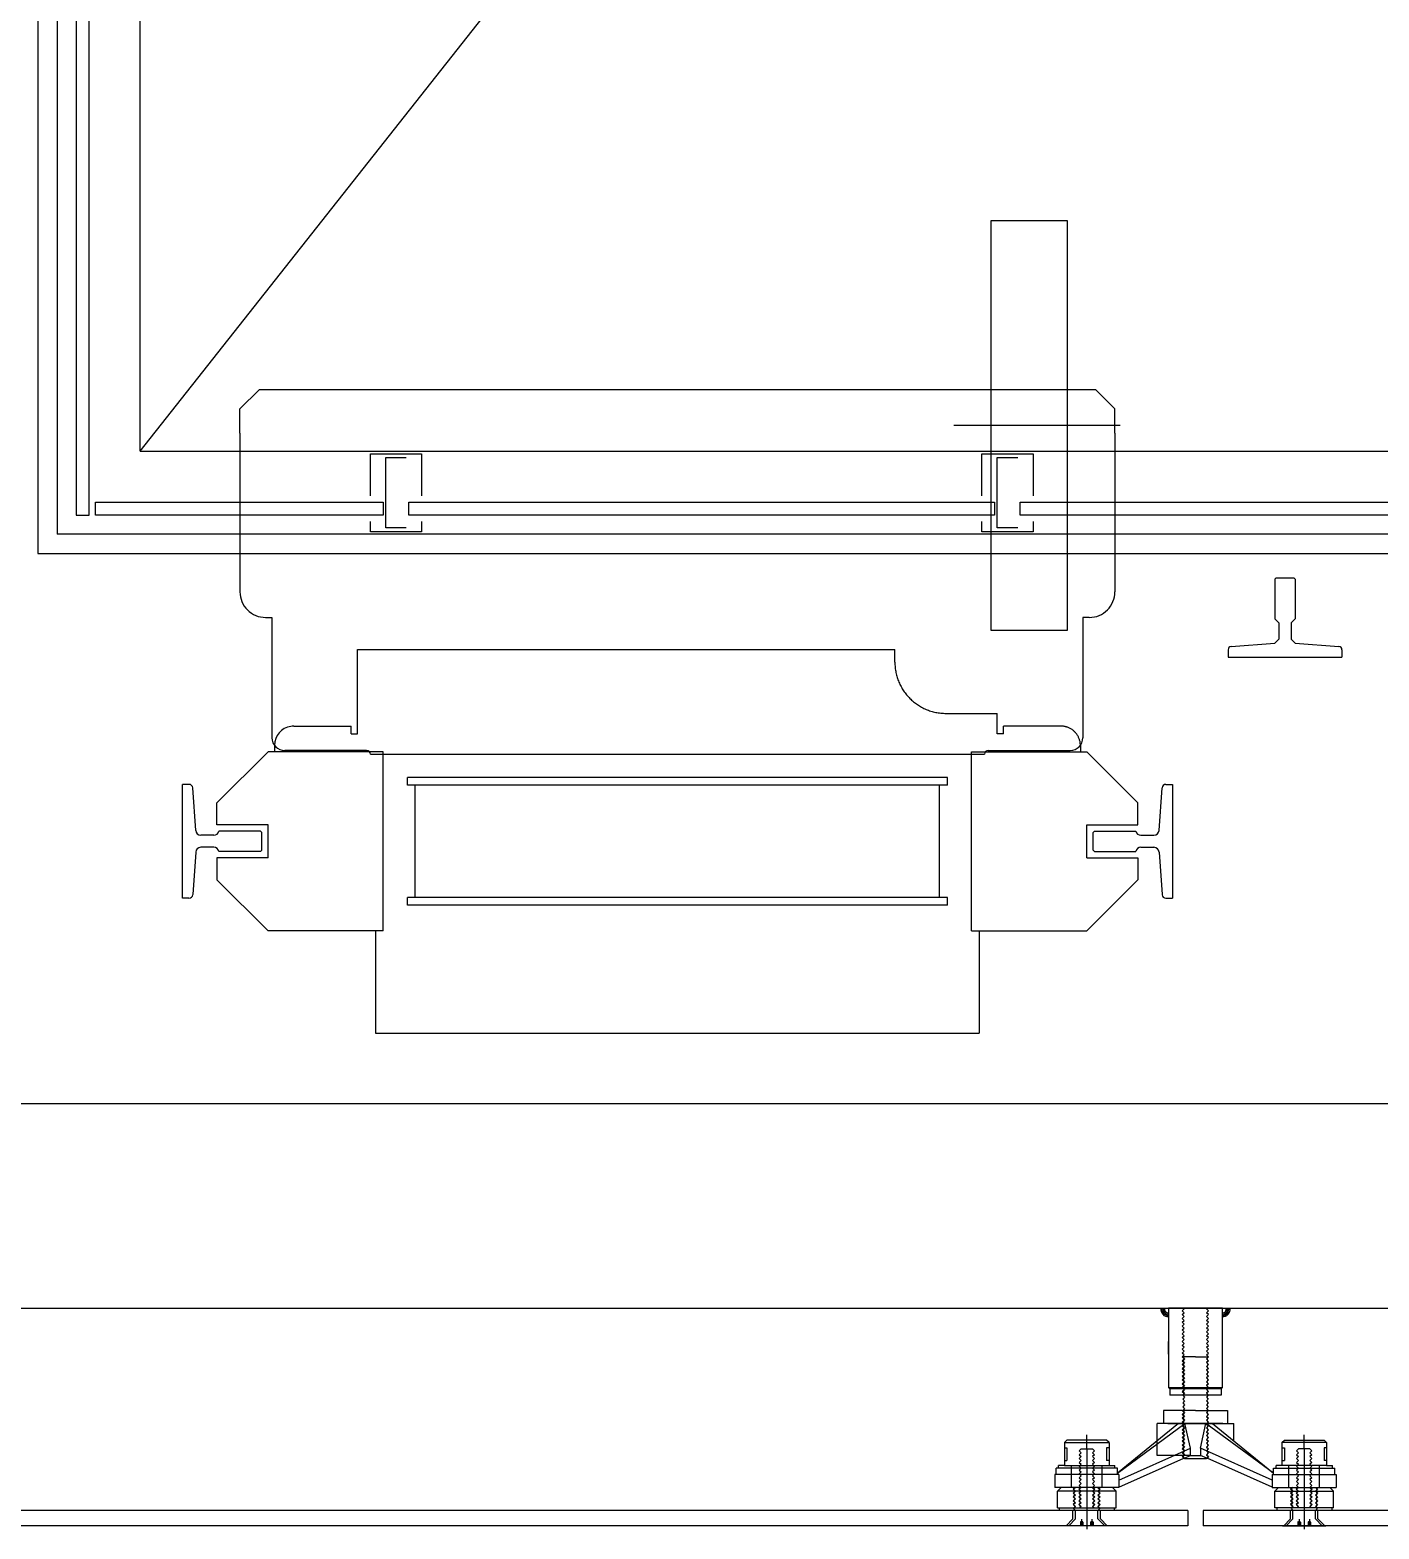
# Model space of a CAD drawing. Header units: millimetres. Extents: x -7614 to 421357, y 85218 to 341757.
# Drawn here: x 152714 to 153769, y 216774 to 217946 of the extents above; entities that cross this region are included whole.
import ezdxf

# ---------------------------------------------------------------- set-up
doc = ezdxf.new("R2010")
doc.units = ezdxf.units.MM
doc.header["$LTSCALE"] = 600
doc.header["$MEASUREMENT"] = 0
for name, pattern in [('CENTER', [65, 60, -2, 1, -2]), ('CENTER1', [8, 6, -1, 0, -1]), ('DASH_2', [34, 30, -1.5, 1, -1.5]), ('HIDDEN', [2, 1, -1])]:
    doc.linetypes.add(name, pattern=pattern)
doc.layers.add('e-plan', color=9, linetype='CONTINUOUS')

msp = doc.modelspace()

# ---------------------------------------------------------------- linework, layer by layer
at = {"layer": 'e-plan', "linetype": 'Continuous'}
for p, q in [((152720.4, 219596.7), (152720.4, 217536.7)), ((152735.4, 219581.7), (152735.4, 217551.7)), ((152878.4, 217551.7), (152735.4, 217551.7)), ((154200.4, 217551.7), (153562.4, 217551.7)), ((152720.4, 217536.7), (152878.4, 217536.7)), ((153562.4, 217536.7), (154355.4, 217536.7)), ((153604.4, 216946.7), (153604.4, 216884.8)), ((153646.4, 216884.8), (153646.4, 216946.7)), ((153604.4, 216910.8), (153604.4, 216920.8)), ((153605.4, 216883.8), (153604.4, 216884.8)), ((153604.4, 216884.8), (153646.4, 216884.8)), ((153605.4, 216883.8), (153605.4, 216878.8)), ((153645.4, 216883.8), (153605.4, 216883.8)), ((153615.2, 216878.8), (153605.4, 216878.8)), ((153635.2, 216878.8), (153615.5, 216878.8)), ((153645.4, 216878.8), (153635.5, 216878.8)), ((153646.4, 216884.8), (153645.4, 216883.8)), ((153645.4, 216883.8), (153645.4, 216878.8)), ((153615.1, 216866.7), (153600.4, 216866.7)), ((153625.4, 216866.7), (153615.4, 216866.7)), ((153625.4, 216866.7), (153635.4, 216866.7)), ((153635.6, 216866.7), (153650.4, 216866.7)), ((153612, 216856.7), (153564.4, 216817.9)), ((153564.4, 216817.8), (153617.1, 216856.7)), ((153625.4, 216856.7), (153595.4, 216856.7)), ((153595.4, 216831.7), (153595.4, 216856.7)), ((153603.9, 216856.7), (153625.4, 216856.7)), ((153603.9, 216856.7), (153625.4, 216856.7)), ((153621.4, 216837.2), (153617.1, 216856.7)), ((153625.4, 216856.7), (153655.4, 216856.7)), ((153646.9, 216856.7), (153625.4, 216856.7)), ((153625.4, 216856.7), (153646.9, 216856.7)), ((153629.3, 216837.2), (153633.6, 216856.7)), ((153686.4, 216817.8), (153633.6, 216856.7)), ((153638.7, 216856.7), (153686.4, 216817.9)), ((153655.4, 216843.1), (153655.4, 216856.7)), ((153524.9, 216843.7), (153522.9, 216841.7)), ((153522.9, 216841.7), (153522.9, 216823.7)), ((153555.9, 216843.7), (153524.9, 216843.7)), ((153557.9, 216841.7), (153555.9, 216843.7)), ((153557.9, 216841.7), (153557.9, 216823.7)), ((153692.9, 216841.7), (153694.9, 216843.7)), ((153692.9, 216841.7), (153692.9, 216823.7)), ((153694.9, 216843.7), (153725.9, 216843.7)), ((153725.9, 216843.7), (153727.9, 216841.7)), ((153727.9, 216841.7), (153727.9, 216823.7)), ((153524.9, 216837.7), (153524.9, 216827.7)), ((153555.9, 216837.7), (153555.9, 216827.7)), ((153565.4, 216812.4), (153621.4, 216837.2)), ((153621.4, 216831.7), (153595.4, 216831.7)), ((153616.5, 216829.5), (153621.4, 216831.7)), ((153621.4, 216831.7), (153621.4, 216837.2)), ((153621.4, 216831.7), (153629.3, 216831.7)), ((153685.4, 216812.4), (153629.3, 216837.2)), ((153629.3, 216837.2), (153629.3, 216831.7)), ((153634.2, 216829.6), (153629.3, 216831.7)), ((153694.9, 216837.7), (153694.9, 216827.7)), ((153725.9, 216837.7), (153725.9, 216827.7)), ((153564.4, 216821.7), (153516.4, 216821.7)), ((153516.4, 216816.7), (153516.4, 216821.7)), ((153518.4, 216821.7), (153518.4, 216823.7)), ((153562.4, 216821.7), (153562.4, 216823.7)), ((153564.4, 216816.7), (153564.4, 216821.7)), ((153565.4, 216806.9), (153616.3, 216829.5)), ((153634, 216829), (153616.7, 216829)), ((153685.4, 216806.9), (153634.4, 216829.5)), ((153686.4, 216816.7), (153686.4, 216821.7)), ((153686.4, 216821.7), (153734.4, 216821.7)), ((153688.4, 216821.7), (153688.4, 216823.7)), ((153732.4, 216821.7), (153732.4, 216823.7)), ((153734.4, 216816.7), (153734.4, 216821.7)), ((153515.4, 216816.7), (153515.4, 216806.7)), ((153565.4, 216816.7), (153515.4, 216816.7)), ((153531.3, 216806.7), (153515.4, 216806.7)), ((153544.9, 216806.7), (153531.6, 216806.7)), ((153549.1, 216806.7), (153545.1, 216806.7)), ((153565.4, 216806.7), (153549.4, 216806.7)), ((153565.4, 216816.7), (153565.4, 216806.7)), ((153685.3, 216816.7), (153735.3, 216816.7)), ((153685.3, 216816.7), (153685.3, 216806.7)), ((153685.3, 216806.7), (153701.3, 216806.7)), ((153701.6, 216806.7), (153705.6, 216806.7)), ((153705.9, 216806.7), (153719.1, 216806.7)), ((153719.4, 216806.7), (153735.3, 216806.7)), ((153735.3, 216816.7), (153735.3, 216806.7)), ((153517.4, 216790.7), (153517.4, 216803.7)), ((153531.6, 216803.7), (153517.4, 216803.7)), ((153563.4, 216803.7), (153531.6, 216803.7)), ((153563.4, 216790.7), (153563.4, 216803.7)), ((153687.4, 216790.7), (153687.4, 216803.7)), ((153687.4, 216803.7), (153719.1, 216803.7)), ((153719.1, 216803.7), (153733.4, 216803.7)), ((153733.4, 216790.7), (153733.4, 216803.7)), ((153517.4, 216790.7), (153530.3, 216790.7)), ((153518.9, 216790.7), (153518.9, 216788.7)), ((153529.6, 216782), (153529.6, 216788.7)), ((153530.6, 216790.7), (153534.6, 216790.7)), ((153531.6, 216782), (153531.6, 216788.7)), ((153534.9, 216790.7), (153545.9, 216790.7)), ((153546.1, 216790.7), (153550.1, 216790.7)), ((153549.1, 216782), (153549.1, 216788.7)), ((153550.4, 216790.7), (153561.9, 216790.7)), ((153551.1, 216782), (153551.1, 216788.7)), ((153561.9, 216790.7), (153561.9, 216788.7)), ((153561.9, 216790.7), (153563.4, 216790.7)), ((153688.9, 216790.7), (153687.4, 216790.7)), ((153688.9, 216790.7), (153688.9, 216788.7)), ((153700.3, 216790.7), (153688.9, 216790.7)), ((153699.6, 216782), (153699.6, 216788.7)), ((153704.6, 216790.7), (153700.6, 216790.7)), ((153701.6, 216782), (153701.6, 216788.7)), ((153715.9, 216790.7), (153704.9, 216790.7)), ((153720.1, 216790.7), (153716.1, 216790.7)), ((153719.1, 216782), (153719.1, 216788.7)), ((153733.4, 216790.7), (153720.4, 216790.7)), ((153721.1, 216782), (153721.1, 216788.7)), ((153731.9, 216790.7), (153731.9, 216788.7)), ((153557.2, 216776.7), (153523.5, 216776.7)), ((153529.6, 216782), (153524.4, 216776.7)), ((153537.1, 216779.7), (153535.7, 216779.7)), ((153545.1, 216779.7), (153543.7, 216779.7)), ((153551.1, 216782), (153556.4, 216776.7)), ((153693.5, 216776.7), (153727.2, 216776.7)), ((153699.6, 216782), (153694.4, 216776.7)), ((153705.7, 216779.7), (153707.1, 216779.7)), ((153713.7, 216779.7), (153715.1, 216779.7)), ((153721.1, 216782), (153726.4, 216776.7))]:
    msp.add_line(p, q, dxfattribs=at)
at = {"layer": 'e-plan'}
for p, q in [((152800.4, 217616.7), (152800.4, 219516.7)), ((152750.4, 218006.7), (152750.4, 217566.7)), ((152760.4, 217566.7), (152760.4, 218006.7)), ((152893.4, 217664.7), (152878.4, 217649.7)), ((153547.4, 217664.7), (152893.4, 217664.7)), ((153547.4, 217664.7), (153562.4, 217649.7)), ((152878.4, 217630.7), (152878.4, 217649.7)), ((153562.4, 217630.7), (153562.4, 217649.7)), ((152878.4, 217630.7), (152878.4, 217506.7)), ((153562.4, 217630.7), (153562.4, 217506.7)), ((152800.4, 217616.7), (152878.4, 217616.7)), ((153562.4, 217616.7), (154300.4, 217616.7)), ((152980.4, 217581.7), (152980.4, 217614.7)), ((152980.4, 217614.7), (153020.4, 217614.7)), ((152992.4, 217556.7), (152992.4, 217611.7)), ((152992.4, 217611.7), (153008.4, 217611.7)), ((153020.4, 217614.7), (153020.4, 217581.7)), ((153458.4, 217581.7), (153458.4, 217614.7)), ((153458.4, 217614.7), (153498.4, 217614.7)), ((153470.4, 217556.7), (153470.4, 217611.7)), ((153470.4, 217611.7), (153486.4, 217611.7)), ((153498.4, 217614.7), (153498.4, 217581.7)), ((152765.4, 217566.7), (152765.4, 217576.7)), ((152765.4, 217576.7), (152990.4, 217576.7)), ((152990.4, 217576.7), (152990.4, 217566.7)), ((153010.4, 217576.7), (153468.4, 217576.7)), ((153010.4, 217566.7), (153010.4, 217576.7)), ((153468.4, 217576.7), (153468.4, 217566.7)), ((153488.4, 217576.7), (153888.4, 217576.7)), ((153488.4, 217566.7), (153488.4, 217576.7)), ((152750.4, 217566.7), (152760.4, 217566.7)), ((152990.4, 217566.7), (152765.4, 217566.7)), ((152980.4, 217553.7), (152980.4, 217561.7)), ((153008.4, 217556.7), (152992.4, 217556.7)), ((153468.4, 217566.7), (153010.4, 217566.7)), ((153020.4, 217561.7), (153020.4, 217553.7)), ((153458.4, 217553.7), (153458.4, 217561.7)), ((153486.4, 217556.7), (153470.4, 217556.7)), ((153888.4, 217566.7), (153488.4, 217566.7)), ((153498.4, 217561.7), (153498.4, 217553.7)), ((153020.4, 217553.7), (152980.4, 217553.7)), ((153498.4, 217553.7), (153458.4, 217553.7)), ((153688.4, 217517.7), (153687.4, 217516.7)), ((153687.4, 217516.7), (153687.4, 217485.7)), ((153688.4, 217517.7), (153702.4, 217517.7)), ((153702.4, 217517.7), (153703.4, 217516.7)), ((153703.4, 217516.7), (153703.4, 217485.7)), ((152898.4, 217486.7), (152903.4, 217486.7)), ((152903.4, 217486.7), (152903.4, 217477.7)), ((153537.4, 217486.7), (153537.4, 217392.7)), ((153542.4, 217486.7), (153537.4, 217486.7)), ((152903.4, 217477.7), (152903.4, 217392.7)), ((153687.4, 217485.7), (153690.6, 217482.5)), ((153690.6, 217482.5), (153690.6, 217469.8)), ((153703.4, 217485.7), (153700.1, 217482.5)), ((153700.1, 217482.5), (153700.1, 217469.8)), ((153653.2, 217463.9), (153687.4, 217466.5)), ((153687.4, 217466.5), (153690.6, 217469.8)), ((153703.4, 217466.5), (153700.1, 217469.8)), ((153703.4, 217466.5), (153737.5, 217463.9)), ((152970.4, 217395.7), (152970.4, 217461.7)), ((153650.9, 217461.4), (153650.9, 217455.7)), ((153650.9, 217455.7), (153739.9, 217455.7)), ((153739.9, 217461.4), (153739.9, 217455.7)), ((152920.4, 217401.7), (152965.4, 217401.7)), ((152965.4, 217395.7), (152965.4, 217401.7)), ((152965.4, 217395.7), (152970.4, 217395.7)), ((152900.4, 217381.7), (152860.4, 217341.7)), ((152990.4, 217381.7), (152900.4, 217381.7)), ((152905.4, 217386.7), (152905.4, 217381.7)), ((152977.4, 217382.7), (152913.4, 217382.7)), ((152990.4, 217241.7), (152990.4, 217381.7)), ((153450.4, 217241.7), (153450.4, 217381.7)), ((153450.4, 217381.7), (153540.4, 217381.7)), ((153463.4, 217382.7), (153527.4, 217382.7)), ((153540.4, 217381.7), (153580.4, 217341.7)), ((152980.4, 217379.7), (153460.4, 217379.7)), ((153431.4, 217361.7), (153009.4, 217361.7)), ((153009.4, 217355.7), (153009.4, 217361.7)), ((153431.4, 217355.7), (153431.4, 217361.7)), ((152838.5, 217356.2), (152833.4, 217356.2)), ((152833.4, 217267.2), (152833.4, 217356.2)), ((152843.9, 217320.2), (152841.5, 217353.4)), ((153431.4, 217355.7), (153009.4, 217355.7)), ((153015.4, 217267.7), (153015.4, 217355.7)), ((153425.4, 217267.7), (153425.4, 217355.7)), ((153596.9, 217320.2), (153599.3, 217353.4)), ((153602.3, 217356.2), (153607.4, 217356.2)), ((153607.4, 217356.2), (153607.4, 217267.2)), ((152860.4, 217324.7), (152860.4, 217341.7)), ((153580.4, 217324.7), (153580.4, 217341.7)), ((152900.4, 217324.7), (152860.4, 217324.7)), ((152900.4, 217298.7), (152900.4, 217324.7)), ((153540.4, 217298.7), (153540.4, 217324.7)), ((153540.4, 217324.7), (153580.4, 217324.7)), ((152858, 217316.5), (152847.8, 217316.5)), ((152894.4, 217319.7), (152862, 217319.7)), ((152895.4, 217318.7), (152894.4, 217319.7)), ((152895.4, 217304.8), (152895.4, 217318.7)), ((153545.4, 217318.7), (153546.4, 217319.7)), ((153545.4, 217304.8), (153545.4, 217318.7)), ((153546.4, 217319.7), (153578.8, 217319.7)), ((153582.7, 217316.5), (153592.9, 217316.5)), ((152843.9, 217303.3), (152841.5, 217270)), ((152858, 217307), (152847.8, 217307)), ((152860.4, 217298.7), (152860.4, 217281.7)), ((152900.4, 217298.7), (152860.4, 217298.7)), ((152894.4, 217303.8), (152862, 217303.8)), ((152895.4, 217304.8), (152894.4, 217303.8)), ((153540.4, 217298.7), (153580.4, 217298.7)), ((153545.4, 217304.8), (153546.4, 217303.8)), ((153546.4, 217303.8), (153578.8, 217303.8)), ((153580.4, 217298.7), (153580.4, 217281.7)), ((153582.7, 217307), (153592.9, 217307)), ((153596.9, 217303.3), (153599.3, 217270)), ((152900.4, 217241.7), (152860.4, 217281.7)), ((153540.4, 217241.7), (153580.4, 217281.7)), ((152838.5, 217267.2), (152833.4, 217267.2)), ((153431.4, 217267.7), (153009.4, 217267.7)), ((153009.4, 217261.7), (153009.4, 217267.7)), ((153431.4, 217261.7), (153431.4, 217267.7)), ((153602.3, 217267.2), (153607.4, 217267.2)), ((153431.4, 217261.7), (153009.4, 217261.7)), ((152990.4, 217241.7), (152900.4, 217241.7)), ((152984.4, 217241.7), (152984.4, 217161.7)), ((153450.4, 217241.7), (153540.4, 217241.7)), ((153456.4, 217241.7), (153456.4, 217161.7)), ((152984.4, 217161.7), (153456.4, 217161.7)), ((152490.4, 217106.7), (154760.4, 217106.7)), ((152490.4, 216946.7), (154760.4, 216946.7)), ((153646.4, 216946.7), (153604.4, 216946.7)), ((153619.4, 216788.7), (152204.4, 216788.7)), ((153619.4, 216788.7), (153619.4, 216776.7)), ((155070.4, 216788.7), (153631.4, 216788.7)), ((153631.4, 216788.7), (153631.4, 216776.7)), ((153619.4, 216776.7), (152204.4, 216776.7)), ((155070.4, 216776.7), (153631.4, 216776.7))]:
    msp.add_line(p, q, dxfattribs=at)
at = {"layer": 'e-plan', "ltscale": 2}
msp.add_line((152800.4, 217616.7), (154300.4, 219516.7), dxfattribs=at)
at = {"layer": 'e-plan', "linetype": 'HIDDEN'}
for p, q in [((153525.4, 217796.7), (153465.4, 217796.7)), ((153465.4, 217796.7), (153465.4, 217476.7)), ((153525.4, 217476.7), (153525.4, 217796.7)), ((153465.4, 217476.7), (153525.4, 217476.7)), ((152970.4, 217461.7), (153390.4, 217461.7)), ((153390.4, 217451.7), (153390.4, 217461.7)), ((153430.4, 217411.7), (153470.4, 217411.7)), ((153470.4, 217395.7), (153470.4, 217411.7)), ((153475.4, 217395.7), (153470.4, 217395.7)), ((153475.4, 217395.7), (153475.4, 217401.7)), ((153520.4, 217401.7), (153475.4, 217401.7)), ((153535.4, 217386.7), (153535.4, 217381.7))]:
    msp.add_line(p, q, dxfattribs=at)
at = {"layer": 'e-plan', "linetype": 'CENTER'}
for p, q in [((153566.4, 217636.7), (153436.5, 217636.7)), ((152878.4, 217616.7), (153562.4, 217616.7)), ((153562.4, 217551.7), (152878.4, 217551.7)), ((152878.4, 217536.7), (153562.4, 217536.7))]:
    msp.add_line(p, q, dxfattribs=at)
at = {"layer": 'e-plan', "linetype": 'CENTER1'}
for p, q in [((153615.1, 216944.7), (153616.6, 216946.2)), ((153616.6, 216943.2), (153615.1, 216944.7)), ((153615.1, 216941.7), (153616.6, 216943.2)), ((153616.6, 216940.2), (153615.1, 216941.7)), ((153615.1, 216938.7), (153616.6, 216940.2)), ((153616.6, 216937.2), (153615.1, 216938.7)), ((153615.1, 216935.7), (153616.6, 216937.2)), ((153616.6, 216934.2), (153615.1, 216935.7)), ((153616.6, 216934.2), (153615.1, 216935.7)), ((153616.6, 216946.2), (153616.1, 216946.7)), ((153634.1, 216946.2), (153634.6, 216946.7)), ((153635.6, 216944.7), (153634.1, 216946.2)), ((153634.1, 216943.2), (153635.6, 216944.7)), ((153635.6, 216941.7), (153634.1, 216943.2)), ((153634.1, 216940.2), (153635.6, 216941.7)), ((153635.6, 216938.7), (153634.1, 216940.2)), ((153634.1, 216937.2), (153635.6, 216938.7)), ((153635.6, 216935.7), (153634.1, 216937.2)), ((153634.1, 216934.2), (153635.6, 216935.7)), ((153634.1, 216934.2), (153635.6, 216935.7)), ((153615.1, 216932.7), (153616.6, 216934.2)), ((153616.6, 216931.2), (153615.1, 216932.7)), ((153615.1, 216929.7), (153616.6, 216931.2)), ((153616.6, 216928.2), (153615.1, 216929.7)), ((153615.1, 216926.7), (153616.6, 216928.2)), ((153616.6, 216925.2), (153615.1, 216926.7)), ((153615.1, 216923.7), (153616.6, 216925.2)), ((153616.6, 216922.2), (153615.1, 216923.7)), ((153635.6, 216932.7), (153634.1, 216934.2)), ((153634.1, 216931.2), (153635.6, 216932.7)), ((153635.6, 216929.7), (153634.1, 216931.2)), ((153634.1, 216928.2), (153635.6, 216929.7)), ((153635.6, 216926.7), (153634.1, 216928.2)), ((153634.1, 216925.2), (153635.6, 216926.7)), ((153635.6, 216923.7), (153634.1, 216925.2)), ((153634.1, 216922.2), (153635.6, 216923.7)), ((153615.1, 216920.7), (153616.6, 216922.2)), ((153616.6, 216919.2), (153615.1, 216920.7)), ((153615.1, 216917.7), (153616.6, 216919.2)), ((153616.6, 216916.2), (153615.1, 216917.7)), ((153615.1, 216914.7), (153616.6, 216916.2)), ((153616.6, 216913.2), (153615.1, 216914.7)), ((153615.1, 216911.7), (153616.6, 216913.2)), ((153635.6, 216920.7), (153634.1, 216922.2)), ((153634.1, 216919.2), (153635.6, 216920.7)), ((153635.6, 216917.7), (153634.1, 216919.2)), ((153634.1, 216916.2), (153635.6, 216917.7)), ((153635.6, 216914.7), (153634.1, 216916.2)), ((153634.1, 216913.2), (153635.6, 216914.7)), ((153635.6, 216911.7), (153634.1, 216913.2)), ((153616.6, 216910.2), (153615.1, 216911.7)), ((153615.1, 216908.7), (153616.6, 216910.2)), ((153615.1, 216908.7), (153616.6, 216907.2)), ((153616.6, 216907.2), (153615.1, 216905.7)), ((153615.1, 216905.7), (153616.6, 216904.2)), ((153616.6, 216904.2), (153615.1, 216902.7)), ((153615.1, 216902.7), (153616.6, 216901.2)), ((153616.6, 216901.2), (153615.1, 216899.7)), ((153615.4, 216908.7), (153616.9, 216907.2)), ((153625.4, 216908.7), (153615.4, 216908.7)), ((153616.9, 216907.2), (153615.4, 216905.7)), ((153615.4, 216905.7), (153616.9, 216904.2)), ((153616.9, 216904.2), (153615.4, 216902.7)), ((153615.4, 216902.7), (153616.9, 216901.2)), ((153616.9, 216901.2), (153615.4, 216899.7)), ((153625.4, 216908.7), (153635.4, 216908.7)), ((153635.4, 216908.7), (153633.9, 216907.2)), ((153635.4, 216908.7), (153633.9, 216907.2)), ((153633.9, 216907.2), (153635.4, 216905.7)), ((153633.9, 216907.2), (153635.4, 216905.7)), ((153635.4, 216905.7), (153633.9, 216904.2)), ((153635.4, 216905.7), (153633.9, 216904.2)), ((153633.9, 216904.2), (153635.4, 216902.7)), ((153633.9, 216904.2), (153635.4, 216902.7)), ((153635.4, 216902.7), (153633.9, 216901.2)), ((153635.4, 216902.7), (153633.9, 216901.2)), ((153633.9, 216901.2), (153635.4, 216899.7)), ((153633.9, 216901.2), (153635.4, 216899.7)), ((153634.1, 216910.2), (153635.6, 216911.7)), ((153635.6, 216908.7), (153634.1, 216910.2)), ((153635.6, 216908.7), (153634.1, 216907.2)), ((153634.1, 216907.2), (153635.6, 216905.7)), ((153635.6, 216905.7), (153634.1, 216904.2)), ((153634.1, 216904.2), (153635.6, 216902.7)), ((153635.6, 216902.7), (153634.1, 216901.2)), ((153634.1, 216901.2), (153635.6, 216899.7)), ((153615.1, 216899.7), (153616.6, 216898.2)), ((153616.6, 216898.2), (153615.1, 216896.7)), ((153615.1, 216896.7), (153616.6, 216895.2)), ((153616.6, 216895.2), (153615.1, 216893.7)), ((153615.1, 216893.7), (153616.6, 216892.2)), ((153616.6, 216892.2), (153615.1, 216890.7)), ((153615.1, 216890.7), (153616.6, 216889.2)), ((153616.6, 216889.2), (153615.1, 216887.7)), ((153615.4, 216899.7), (153616.9, 216898.2)), ((153616.9, 216898.2), (153615.4, 216896.7)), ((153615.4, 216896.7), (153616.9, 216895.2)), ((153616.9, 216895.2), (153615.4, 216893.7)), ((153615.4, 216893.7), (153616.9, 216892.2)), ((153616.9, 216892.2), (153615.4, 216890.7)), ((153615.4, 216890.7), (153616.9, 216889.2)), ((153616.9, 216889.2), (153615.4, 216887.7)), ((153635.4, 216899.7), (153633.9, 216898.2)), ((153635.4, 216899.7), (153633.9, 216898.2)), ((153633.9, 216898.2), (153635.4, 216896.7)), ((153633.9, 216898.2), (153635.4, 216896.7)), ((153635.4, 216896.7), (153633.9, 216895.2)), ((153635.4, 216896.7), (153633.9, 216895.2)), ((153633.9, 216895.2), (153635.4, 216893.7)), ((153633.9, 216895.2), (153635.4, 216893.7)), ((153635.4, 216893.7), (153633.9, 216892.2)), ((153635.4, 216893.7), (153633.9, 216892.2)), ((153633.9, 216892.2), (153635.4, 216890.7)), ((153633.9, 216892.2), (153635.4, 216890.7)), ((153635.4, 216890.7), (153633.9, 216889.2)), ((153635.4, 216890.7), (153633.9, 216889.2)), ((153633.9, 216889.2), (153635.4, 216887.7)), ((153633.9, 216889.2), (153635.4, 216887.7)), ((153635.6, 216899.7), (153634.1, 216898.2)), ((153634.1, 216898.2), (153635.6, 216896.7)), ((153635.6, 216896.7), (153634.1, 216895.2)), ((153634.1, 216895.2), (153635.6, 216893.7)), ((153635.6, 216893.7), (153634.1, 216892.2)), ((153634.1, 216892.2), (153635.6, 216890.7)), ((153635.6, 216890.7), (153634.1, 216889.2)), ((153634.1, 216889.2), (153635.6, 216887.7)), ((153615.1, 216887.7), (153616.6, 216886.2)), ((153616.6, 216886.2), (153615.1, 216884.7)), ((153615.1, 216884.7), (153616.6, 216883.2)), ((153616.6, 216883.2), (153615.1, 216881.7)), ((153615.1, 216881.7), (153616.6, 216880.2)), ((153616.6, 216880.2), (153615.2, 216878.8)), ((153615.4, 216887.7), (153616.9, 216886.2)), ((153616.9, 216886.2), (153615.4, 216884.7)), ((153615.4, 216884.7), (153616.9, 216883.2)), ((153616.9, 216883.2), (153615.4, 216881.7)), ((153615.4, 216881.7), (153616.9, 216880.2)), ((153616.9, 216880.2), (153615.4, 216878.7)), ((153616.9, 216880.2), (153615.4, 216878.7)), ((153615.4, 216878.7), (153616.9, 216877.2)), ((153615.4, 216878.7), (153616.9, 216877.2)), ((153616.9, 216877.2), (153615.4, 216875.7)), ((153616.9, 216877.2), (153615.4, 216875.7)), ((153635.4, 216887.7), (153633.9, 216886.2)), ((153635.4, 216887.7), (153633.9, 216886.2)), ((153633.9, 216886.2), (153635.4, 216884.7)), ((153633.9, 216886.2), (153635.4, 216884.7)), ((153635.4, 216884.7), (153633.9, 216883.2)), ((153635.4, 216884.7), (153633.9, 216883.2)), ((153633.9, 216883.2), (153635.4, 216881.7)), ((153633.9, 216883.2), (153635.4, 216881.7)), ((153635.4, 216881.7), (153633.9, 216880.2)), ((153635.4, 216881.7), (153633.9, 216880.2)), ((153633.9, 216880.2), (153635.4, 216878.7)), ((153633.9, 216880.2), (153635.4, 216878.7)), ((153633.9, 216880.2), (153635.4, 216878.7)), ((153633.9, 216880.2), (153635.4, 216878.7)), ((153635.4, 216878.7), (153633.9, 216877.2)), ((153635.4, 216878.7), (153633.9, 216877.2)), ((153635.4, 216878.7), (153633.9, 216877.2)), ((153635.4, 216878.7), (153633.9, 216877.2)), ((153633.9, 216877.2), (153635.4, 216875.7)), ((153633.9, 216877.2), (153635.4, 216875.7)), ((153633.9, 216877.2), (153635.4, 216875.7)), ((153633.9, 216877.2), (153635.4, 216875.7)), ((153635.6, 216887.7), (153634.1, 216886.2)), ((153634.1, 216886.2), (153635.6, 216884.7)), ((153635.6, 216884.7), (153634.1, 216883.2)), ((153634.1, 216883.2), (153635.6, 216881.7)), ((153635.6, 216881.7), (153634.1, 216880.2)), ((153634.1, 216880.2), (153635.5, 216878.8)), ((153615.1, 216866.7), (153616.6, 216865.2)), ((153616.6, 216865.2), (153615.1, 216863.7)), ((153615.4, 216875.7), (153616.9, 216874.2)), ((153615.4, 216875.7), (153616.9, 216874.2)), ((153616.9, 216874.2), (153615.4, 216872.7)), ((153616.9, 216874.2), (153615.4, 216872.7)), ((153615.4, 216872.7), (153616.9, 216871.2)), ((153615.4, 216872.7), (153616.9, 216871.2)), ((153616.9, 216871.2), (153615.4, 216869.7)), ((153616.9, 216871.2), (153615.4, 216869.7)), ((153615.4, 216869.7), (153616.9, 216868.2)), ((153615.4, 216869.7), (153616.9, 216868.2)), ((153615.4, 216869.7), (153616.9, 216868.2)), ((153616.9, 216868.2), (153615.4, 216866.7)), ((153616.9, 216868.2), (153615.4, 216866.7)), ((153616.9, 216868.2), (153615.4, 216866.7)), ((153615.4, 216866.7), (153616.9, 216865.2)), ((153615.4, 216866.7), (153616.9, 216865.2)), ((153615.4, 216866.7), (153616.9, 216865.2)), ((153616.9, 216865.2), (153615.4, 216863.7)), ((153616.9, 216865.2), (153615.9, 216864.2)), ((153616.9, 216865.2), (153615.9, 216864.2)), ((153635.4, 216875.7), (153633.9, 216874.2)), ((153635.4, 216875.7), (153633.9, 216874.2)), ((153635.4, 216875.7), (153633.9, 216874.2)), ((153635.4, 216875.7), (153633.9, 216874.2)), ((153633.9, 216874.2), (153635.4, 216872.7)), ((153633.9, 216874.2), (153635.4, 216872.7)), ((153633.9, 216874.2), (153635.4, 216872.7)), ((153633.9, 216874.2), (153635.4, 216872.7)), ((153635.4, 216872.7), (153633.9, 216871.2)), ((153635.4, 216872.7), (153633.9, 216871.2)), ((153635.4, 216872.7), (153633.9, 216871.2)), ((153635.4, 216872.7), (153633.9, 216871.2)), ((153633.9, 216871.2), (153635.4, 216869.7)), ((153633.9, 216871.2), (153635.4, 216869.7)), ((153633.9, 216871.2), (153635.4, 216869.7)), ((153633.9, 216871.2), (153635.4, 216869.7)), ((153635.4, 216869.7), (153633.9, 216868.2)), ((153635.4, 216869.7), (153633.9, 216868.2)), ((153635.4, 216869.7), (153633.9, 216868.2)), ((153635.4, 216869.7), (153633.9, 216868.2)), ((153635.4, 216869.7), (153633.9, 216868.2)), ((153635.4, 216869.7), (153633.9, 216868.2)), ((153633.9, 216868.2), (153635.4, 216866.7)), ((153633.9, 216868.2), (153635.4, 216866.7)), ((153633.9, 216868.2), (153635.4, 216866.7)), ((153633.9, 216868.2), (153635.4, 216866.7)), ((153633.9, 216868.2), (153635.4, 216866.7)), ((153633.9, 216868.2), (153635.4, 216866.7)), ((153635.4, 216866.7), (153633.9, 216865.2)), ((153635.4, 216866.7), (153633.9, 216865.2)), ((153635.4, 216866.7), (153633.9, 216865.2)), ((153635.4, 216866.7), (153633.9, 216865.2)), ((153635.4, 216866.7), (153633.9, 216865.2)), ((153635.4, 216866.7), (153633.9, 216865.2)), ((153635.4, 216866.7), (153633.9, 216865.2)), ((153635.4, 216866.7), (153633.9, 216865.2)), ((153635.4, 216866.7), (153633.9, 216865.2)), ((153633.9, 216865.2), (153635.4, 216863.7)), ((153633.9, 216865.2), (153634.9, 216864.2)), ((153633.9, 216865.2), (153634.9, 216864.2)), ((153633.9, 216865.2), (153634.9, 216864.2)), ((153633.9, 216865.2), (153634.9, 216864.2)), ((153635.6, 216866.7), (153634.1, 216865.2)), ((153635.6, 216866.7), (153634.1, 216865.2)), ((153635.6, 216866.7), (153634.1, 216865.2)), ((153634.1, 216865.2), (153635.6, 216863.7)), ((153615.1, 216863.7), (153616.6, 216862.2)), ((153616.6, 216862.2), (153615.1, 216860.7)), ((153615.1, 216860.7), (153616.6, 216859.2)), ((153616.6, 216859.2), (153615.1, 216857.7)), ((153615.1, 216857.7), (153616.6, 216856.2)), ((153616.6, 216856.2), (153615.1, 216854.7)), ((153615.1, 216854.7), (153616.6, 216853.2)), ((153615.4, 216863.7), (153616.9, 216862.2)), ((153616.9, 216862.2), (153615.4, 216860.7)), ((153615.4, 216860.7), (153616.9, 216859.2)), ((153616.9, 216859.2), (153615.4, 216857.7)), ((153615.4, 216857.7), (153616.9, 216856.2)), ((153616.9, 216856.2), (153615.4, 216854.7)), ((153615.4, 216854.7), (153616.9, 216853.2)), ((153635.4, 216863.7), (153633.9, 216862.2)), ((153633.9, 216862.2), (153635.4, 216860.7)), ((153635.4, 216860.7), (153633.9, 216859.2)), ((153633.9, 216859.2), (153635.4, 216857.7)), ((153635.4, 216857.7), (153633.9, 216856.2)), ((153633.9, 216856.2), (153635.4, 216854.7)), ((153635.4, 216854.7), (153633.9, 216853.2)), ((153635.6, 216863.7), (153634.1, 216862.2)), ((153634.1, 216862.2), (153635.6, 216860.7)), ((153635.6, 216860.7), (153634.1, 216859.2)), ((153634.1, 216859.2), (153635.6, 216857.7)), ((153635.6, 216857.7), (153634.1, 216856.2)), ((153634.1, 216856.2), (153635.6, 216854.7)), ((153635.6, 216854.7), (153634.1, 216853.2)), ((153522.9, 216841.7), (153557.9, 216841.7)), ((153540.4, 216836.7), (153540.4, 216847.7)), ((153616.6, 216853.2), (153615.1, 216851.7)), ((153615.1, 216851.7), (153616.6, 216850.2)), ((153616.6, 216850.2), (153615.1, 216848.7)), ((153615.1, 216848.7), (153616.6, 216847.2)), ((153616.6, 216847.2), (153615.1, 216845.7)), ((153615.1, 216845.7), (153616.6, 216844.2)), ((153616.6, 216844.2), (153615.1, 216842.7)), ((153615.1, 216842.7), (153616.6, 216841.2)), ((153616.9, 216853.2), (153615.4, 216851.7)), ((153615.4, 216851.7), (153616.9, 216850.2)), ((153616.9, 216850.2), (153615.4, 216848.7)), ((153615.4, 216848.7), (153616.9, 216847.2)), ((153616.9, 216847.2), (153615.4, 216845.7)), ((153615.4, 216845.7), (153616.9, 216844.2)), ((153616.9, 216844.2), (153615.4, 216842.7)), ((153615.4, 216842.7), (153616.9, 216841.2)), ((153616.6, 216853.2), (153615.6, 216852.2)), ((153633.9, 216853.2), (153635.4, 216851.7)), ((153635.4, 216851.7), (153633.9, 216850.2)), ((153633.9, 216850.2), (153635.4, 216848.7)), ((153635.4, 216848.7), (153633.9, 216847.2)), ((153633.9, 216847.2), (153635.4, 216845.7)), ((153635.4, 216845.7), (153633.9, 216844.2)), ((153633.9, 216844.2), (153635.4, 216842.7)), ((153635.4, 216842.7), (153633.9, 216841.2)), ((153634.1, 216853.2), (153635.6, 216851.7)), ((153634.1, 216853.2), (153635.1, 216852.2)), ((153635.6, 216851.7), (153634.1, 216850.2)), ((153634.1, 216850.2), (153635.6, 216848.7)), ((153635.6, 216848.7), (153634.1, 216847.2)), ((153634.1, 216847.2), (153635.6, 216845.7)), ((153635.6, 216845.7), (153634.1, 216844.2)), ((153634.1, 216844.2), (153635.6, 216842.7)), ((153635.6, 216842.7), (153634.1, 216841.2)), ((153727.9, 216841.7), (153692.9, 216841.7)), ((153710.4, 216836.7), (153710.4, 216847.7)), ((153522.9, 216837.7), (153524.9, 216837.7)), ((153535.9, 216836.7), (153534.4, 216835.2)), ((153534.4, 216835.2), (153535.9, 216833.7)), ((153535.9, 216833.7), (153534.4, 216832.2)), ((153534.4, 216832.2), (153535.9, 216830.7)), ((153535.9, 216830.7), (153534.4, 216829.2)), ((153535.9, 216836.7), (153544.9, 216836.7)), ((153540.4, 216836.7), (153540.4, 216774.1)), ((153544.9, 216836.7), (153546.4, 216835.2)), ((153546.4, 216835.2), (153544.9, 216833.7)), ((153544.9, 216833.7), (153546.4, 216832.2)), ((153546.4, 216832.2), (153544.9, 216830.7)), ((153544.9, 216830.7), (153546.4, 216829.2)), ((153557.9, 216837.7), (153555.9, 216837.7)), ((153616.6, 216841.2), (153615.1, 216839.7)), ((153615.1, 216839.7), (153616.6, 216838.2)), ((153616.6, 216838.2), (153615.1, 216836.7)), ((153615.1, 216836.7), (153616.6, 216835.2)), ((153616.6, 216835.2), (153615.1, 216833.7)), ((153615.1, 216833.7), (153616.6, 216832.2)), ((153616.6, 216832.2), (153615.1, 216830.7)), ((153615.1, 216830.7), (153616.3, 216829.5)), ((153616.9, 216841.2), (153615.4, 216839.7)), ((153616.9, 216841.2), (153615.4, 216839.7)), ((153615.4, 216839.7), (153616.9, 216838.2)), ((153615.4, 216839.7), (153616.9, 216838.2)), ((153616.9, 216838.2), (153615.4, 216836.7)), ((153616.9, 216838.2), (153615.4, 216836.7)), ((153615.4, 216836.7), (153616.9, 216835.2)), ((153615.4, 216836.7), (153616.9, 216835.2)), ((153616.9, 216835.2), (153615.4, 216833.7)), ((153616.9, 216835.2), (153615.4, 216833.7)), ((153615.4, 216833.7), (153616.9, 216832.2)), ((153615.4, 216833.7), (153616.9, 216832.2)), ((153616.9, 216832.2), (153615.4, 216830.7)), ((153616.9, 216832.2), (153615.4, 216830.7)), ((153615.4, 216830.7), (153616.9, 216829.2)), ((153615.4, 216830.7), (153616.9, 216829.2)), ((153633.9, 216841.2), (153635.4, 216839.7)), ((153633.9, 216841.2), (153635.4, 216839.7)), ((153635.4, 216839.7), (153633.9, 216838.2)), ((153635.4, 216839.7), (153633.9, 216838.2)), ((153633.9, 216838.2), (153635.4, 216836.7)), ((153633.9, 216838.2), (153635.4, 216836.7)), ((153635.4, 216836.7), (153633.9, 216835.2)), ((153635.4, 216836.7), (153633.9, 216835.2)), ((153633.9, 216835.2), (153635.4, 216833.7)), ((153633.9, 216835.2), (153635.4, 216833.7)), ((153635.4, 216833.7), (153633.9, 216832.2)), ((153635.4, 216833.7), (153633.9, 216832.2)), ((153633.9, 216832.2), (153635.4, 216830.7)), ((153633.9, 216832.2), (153635.4, 216830.7)), ((153635.4, 216830.7), (153633.9, 216829.2)), ((153635.4, 216830.7), (153633.9, 216829.2)), ((153634.1, 216841.2), (153635.6, 216839.7)), ((153635.6, 216839.7), (153634.1, 216838.2)), ((153634.1, 216838.2), (153635.6, 216836.7)), ((153635.6, 216836.7), (153634.1, 216835.2)), ((153634.1, 216835.2), (153635.6, 216833.7)), ((153635.6, 216833.7), (153634.1, 216832.2)), ((153634.1, 216832.2), (153635.6, 216830.7)), ((153635.6, 216830.7), (153634.4, 216829.5)), ((153692.9, 216837.7), (153694.9, 216837.7)), ((153705.9, 216836.7), (153704.4, 216835.2)), ((153704.4, 216835.2), (153705.9, 216833.7)), ((153705.9, 216833.7), (153704.4, 216832.2)), ((153704.4, 216832.2), (153705.9, 216830.7)), ((153705.9, 216830.7), (153704.4, 216829.2)), ((153714.9, 216836.7), (153705.9, 216836.7)), ((153710.4, 216836.7), (153710.4, 216774.1)), ((153714.9, 216836.7), (153716.4, 216835.2)), ((153716.4, 216835.2), (153714.9, 216833.7)), ((153714.9, 216833.7), (153716.4, 216832.2)), ((153716.4, 216832.2), (153714.9, 216830.7)), ((153714.9, 216830.7), (153716.4, 216829.2)), ((153727.9, 216837.7), (153725.9, 216837.7)), ((153522.9, 216823.7), (153518.4, 216823.7)), ((153522.9, 216827.7), (153524.9, 216827.7)), ((153522.9, 216823.7), (153560.5, 216823.7)), ((153534.4, 216829.2), (153535.9, 216827.7)), ((153535.9, 216827.7), (153534.4, 216826.2)), ((153534.4, 216826.2), (153535.9, 216824.7)), ((153535.9, 216824.7), (153534.4, 216823.2)), ((153534.4, 216823.2), (153535.9, 216821.7)), ((153535.9, 216821.7), (153534.4, 216820.2)), ((153534.4, 216820.2), (153535.9, 216818.7)), ((153535.9, 216818.7), (153534.4, 216817.2)), ((153546.4, 216829.2), (153544.9, 216827.7)), ((153544.9, 216827.7), (153546.4, 216826.2)), ((153546.4, 216826.2), (153544.9, 216824.7)), ((153544.9, 216824.7), (153546.4, 216823.2)), ((153546.4, 216823.2), (153544.9, 216821.7)), ((153544.9, 216821.7), (153546.4, 216820.2)), ((153546.4, 216820.2), (153544.9, 216818.7)), ((153544.9, 216818.7), (153546.4, 216817.2)), ((153557.9, 216827.7), (153555.9, 216827.7)), ((153560.5, 216823.7), (153562.4, 216823.7)), ((153616.9, 216829.2), (153616.7, 216829)), ((153616.9, 216829.2), (153616.7, 216829)), ((153633.9, 216829.2), (153634, 216829)), ((153633.9, 216829.2), (153634, 216829)), ((153690.2, 216823.7), (153688.4, 216823.7)), ((153727.9, 216823.7), (153690.2, 216823.7)), ((153692.9, 216827.7), (153694.9, 216827.7)), ((153704.4, 216829.2), (153705.9, 216827.7)), ((153705.9, 216827.7), (153704.4, 216826.2)), ((153704.4, 216826.2), (153705.9, 216824.7)), ((153705.9, 216824.7), (153704.4, 216823.2)), ((153704.4, 216823.2), (153705.9, 216821.7)), ((153705.9, 216821.7), (153704.4, 216820.2)), ((153704.4, 216820.2), (153705.9, 216818.7)), ((153705.9, 216818.7), (153704.4, 216817.2)), ((153716.4, 216829.2), (153714.9, 216827.7)), ((153714.9, 216827.7), (153716.4, 216826.2)), ((153716.4, 216826.2), (153714.9, 216824.7)), ((153714.9, 216824.7), (153716.4, 216823.2)), ((153716.4, 216823.2), (153714.9, 216821.7)), ((153714.9, 216821.7), (153716.4, 216820.2)), ((153716.4, 216820.2), (153714.9, 216818.7)), ((153714.9, 216818.7), (153716.4, 216817.2)), ((153727.9, 216827.7), (153725.9, 216827.7)), ((153727.9, 216823.7), (153732.4, 216823.7)), ((153517.4, 216803.7), (153520.4, 216806.7)), ((153531.3, 216806.7), (153529.8, 216805.2)), ((153531.6, 216806.7), (153530.1, 216805.2)), ((153535.6, 216806.7), (153534.1, 216805.2)), ((153534.4, 216817.2), (153535.9, 216815.7)), ((153535.9, 216815.7), (153534.4, 216814.2)), ((153534.4, 216814.2), (153535.9, 216812.7)), ((153535.9, 216812.7), (153534.4, 216811.2)), ((153534.4, 216811.2), (153535.9, 216809.7)), ((153535.9, 216809.7), (153534.4, 216808.2)), ((153534.4, 216808.2), (153535.9, 216806.7)), ((153535.9, 216806.7), (153534.4, 216805.2)), ((153535.9, 216806.7), (153534.4, 216805.2)), ((153546.4, 216817.2), (153544.9, 216815.7)), ((153544.9, 216815.7), (153546.4, 216814.2)), ((153546.4, 216814.2), (153544.9, 216812.7)), ((153544.9, 216812.7), (153546.4, 216811.2)), ((153546.4, 216811.2), (153544.9, 216809.7)), ((153544.9, 216809.7), (153546.4, 216808.2)), ((153546.4, 216808.2), (153544.9, 216806.7)), ((153544.9, 216806.7), (153546.4, 216805.2)), ((153544.9, 216806.7), (153546.4, 216805.2)), ((153544.9, 216806.7), (153546.4, 216805.2)), ((153545.1, 216806.7), (153546.6, 216805.2)), ((153549.1, 216806.7), (153550.6, 216805.2)), ((153549.1, 216806.7), (153550.6, 216805.2)), ((153549.4, 216806.7), (153550.9, 216805.2)), ((153563.4, 216803.7), (153560.4, 216806.7)), ((153687.4, 216803.7), (153690.4, 216806.7)), ((153701.3, 216806.7), (153699.8, 216805.2)), ((153701.6, 216806.7), (153700.1, 216805.2)), ((153701.6, 216806.7), (153700.1, 216805.2)), ((153705.6, 216806.7), (153704.1, 216805.2)), ((153704.4, 216817.2), (153705.9, 216815.7)), ((153705.9, 216815.7), (153704.4, 216814.2)), ((153704.4, 216814.2), (153705.9, 216812.7)), ((153705.9, 216812.7), (153704.4, 216811.2)), ((153704.4, 216811.2), (153705.9, 216809.7)), ((153705.9, 216809.7), (153704.4, 216808.2)), ((153704.4, 216808.2), (153705.9, 216806.7)), ((153705.9, 216806.7), (153704.4, 216805.2)), ((153705.9, 216806.7), (153704.4, 216805.2)), ((153705.9, 216806.7), (153704.4, 216805.2)), ((153716.4, 216817.2), (153714.9, 216815.7)), ((153714.9, 216815.7), (153716.4, 216814.2)), ((153716.4, 216814.2), (153714.9, 216812.7)), ((153714.9, 216812.7), (153716.4, 216811.2)), ((153716.4, 216811.2), (153714.9, 216809.7)), ((153714.9, 216809.7), (153716.4, 216808.2)), ((153716.4, 216808.2), (153714.9, 216806.7)), ((153714.9, 216806.7), (153716.4, 216805.2)), ((153714.9, 216806.7), (153716.4, 216805.2)), ((153715.1, 216806.7), (153716.6, 216805.2)), ((153719.1, 216806.7), (153720.6, 216805.2)), ((153719.4, 216806.7), (153720.9, 216805.2)), ((153733.4, 216803.7), (153730.4, 216806.7)), ((153529.8, 216805.2), (153531.3, 216803.7)), ((153531.3, 216803.7), (153529.8, 216802.2)), ((153529.8, 216802.2), (153531.3, 216800.7)), ((153531.3, 216800.7), (153529.8, 216799.2)), ((153529.8, 216799.2), (153531.3, 216797.7)), ((153531.3, 216797.7), (153529.8, 216796.2)), ((153529.8, 216796.2), (153531.3, 216794.7)), ((153531.3, 216794.7), (153529.8, 216793.2)), ((153530.1, 216805.2), (153531.6, 216803.7)), ((153531.6, 216803.7), (153530.1, 216802.2)), ((153530.1, 216802.2), (153531.6, 216800.7)), ((153531.6, 216800.7), (153530.1, 216799.2)), ((153530.1, 216799.2), (153531.6, 216797.7)), ((153531.6, 216797.7), (153530.1, 216796.2)), ((153530.1, 216796.2), (153531.6, 216794.7)), ((153531.6, 216794.7), (153530.1, 216793.2)), ((153534.1, 216805.2), (153535.6, 216803.7)), ((153535.6, 216803.7), (153534.1, 216802.2)), ((153534.1, 216802.2), (153535.6, 216800.7)), ((153535.6, 216800.7), (153534.1, 216799.2)), ((153534.1, 216799.2), (153535.6, 216797.7)), ((153535.6, 216797.7), (153534.1, 216796.2)), ((153534.1, 216796.2), (153535.6, 216794.7)), ((153535.6, 216794.7), (153534.1, 216793.2)), ((153534.4, 216805.2), (153535.9, 216803.7)), ((153534.4, 216805.2), (153535.9, 216803.7)), ((153535.9, 216803.7), (153534.4, 216802.2)), ((153535.9, 216803.7), (153534.4, 216802.2)), ((153534.4, 216802.2), (153535.9, 216800.7)), ((153534.4, 216802.2), (153535.9, 216800.7)), ((153535.9, 216800.7), (153534.4, 216799.2)), ((153535.9, 216800.7), (153534.4, 216799.2)), ((153534.4, 216799.2), (153535.9, 216797.7)), ((153534.4, 216799.2), (153535.9, 216797.7)), ((153535.9, 216797.7), (153534.4, 216796.2)), ((153535.9, 216797.7), (153534.4, 216796.2)), ((153534.4, 216796.2), (153535.9, 216794.7)), ((153534.4, 216796.2), (153535.9, 216794.7)), ((153535.9, 216794.7), (153534.4, 216793.2)), ((153535.9, 216794.7), (153534.4, 216793.2)), ((153546.4, 216805.2), (153544.9, 216803.7)), ((153546.4, 216805.2), (153544.9, 216803.7)), ((153546.4, 216805.2), (153544.9, 216803.7)), ((153544.9, 216803.7), (153546.4, 216802.2)), ((153544.9, 216803.7), (153546.4, 216802.2)), ((153544.9, 216803.7), (153546.4, 216802.2)), ((153546.4, 216802.2), (153544.9, 216800.7)), ((153546.4, 216802.2), (153544.9, 216800.7)), ((153546.4, 216802.2), (153544.9, 216800.7)), ((153544.9, 216800.7), (153546.4, 216799.2)), ((153544.9, 216800.7), (153546.4, 216799.2)), ((153544.9, 216800.7), (153546.4, 216799.2)), ((153546.4, 216799.2), (153544.9, 216797.7)), ((153546.4, 216799.2), (153544.9, 216797.7)), ((153546.4, 216799.2), (153544.9, 216797.7)), ((153544.9, 216797.7), (153546.4, 216796.2)), ((153544.9, 216797.7), (153546.4, 216796.2)), ((153544.9, 216797.7), (153546.4, 216796.2)), ((153546.4, 216796.2), (153544.9, 216794.7)), ((153546.4, 216796.2), (153544.9, 216794.7)), ((153546.4, 216796.2), (153544.9, 216794.7)), ((153544.9, 216794.7), (153546.4, 216793.2)), ((153544.9, 216794.7), (153546.4, 216793.2)), ((153544.9, 216794.7), (153546.4, 216793.2)), ((153546.6, 216805.2), (153545.1, 216803.7)), ((153545.1, 216803.7), (153546.6, 216802.2)), ((153546.6, 216802.2), (153545.1, 216800.7)), ((153545.1, 216800.7), (153546.6, 216799.2)), ((153546.6, 216799.2), (153545.1, 216797.7)), ((153545.1, 216797.7), (153546.6, 216796.2)), ((153546.6, 216796.2), (153545.1, 216794.7)), ((153545.1, 216794.7), (153546.6, 216793.2)), ((153550.6, 216805.2), (153549.1, 216803.7)), ((153550.6, 216805.2), (153549.1, 216803.7)), ((153549.1, 216803.7), (153550.6, 216802.2)), ((153549.1, 216803.7), (153550.6, 216802.2)), ((153550.6, 216802.2), (153549.1, 216800.7)), ((153550.6, 216802.2), (153549.1, 216800.7)), ((153549.1, 216800.7), (153550.6, 216799.2)), ((153549.1, 216800.7), (153550.6, 216799.2)), ((153550.6, 216799.2), (153549.1, 216797.7)), ((153550.6, 216799.2), (153549.1, 216797.7)), ((153549.1, 216797.7), (153550.6, 216796.2)), ((153549.1, 216797.7), (153550.6, 216796.2)), ((153550.6, 216796.2), (153549.1, 216794.7)), ((153550.6, 216796.2), (153549.1, 216794.7)), ((153549.1, 216794.7), (153550.6, 216793.2)), ((153549.1, 216794.7), (153550.6, 216793.2)), ((153550.9, 216805.2), (153549.4, 216803.7)), ((153549.4, 216803.7), (153550.9, 216802.2)), ((153550.9, 216802.2), (153549.4, 216800.7)), ((153549.4, 216800.7), (153550.9, 216799.2)), ((153550.9, 216799.2), (153549.4, 216797.7)), ((153549.4, 216797.7), (153550.9, 216796.2)), ((153550.9, 216796.2), (153549.4, 216794.7)), ((153549.4, 216794.7), (153550.9, 216793.2)), ((153699.8, 216805.2), (153701.3, 216803.7)), ((153701.3, 216803.7), (153699.8, 216802.2)), ((153699.8, 216802.2), (153701.3, 216800.7)), ((153701.3, 216800.7), (153699.8, 216799.2)), ((153699.8, 216799.2), (153701.3, 216797.7)), ((153701.3, 216797.7), (153699.8, 216796.2)), ((153699.8, 216796.2), (153701.3, 216794.7)), ((153701.3, 216794.7), (153699.8, 216793.2)), ((153700.1, 216805.2), (153701.6, 216803.7)), ((153700.1, 216805.2), (153701.6, 216803.7)), ((153701.6, 216803.7), (153700.1, 216802.2)), ((153701.6, 216803.7), (153700.1, 216802.2)), ((153700.1, 216802.2), (153701.6, 216800.7)), ((153700.1, 216802.2), (153701.6, 216800.7)), ((153701.6, 216800.7), (153700.1, 216799.2)), ((153701.6, 216800.7), (153700.1, 216799.2)), ((153700.1, 216799.2), (153701.6, 216797.7)), ((153700.1, 216799.2), (153701.6, 216797.7)), ((153701.6, 216797.7), (153700.1, 216796.2)), ((153701.6, 216797.7), (153700.1, 216796.2)), ((153700.1, 216796.2), (153701.6, 216794.7)), ((153700.1, 216796.2), (153701.6, 216794.7)), ((153701.6, 216794.7), (153700.1, 216793.2)), ((153701.6, 216794.7), (153700.1, 216793.2)), ((153704.1, 216805.2), (153705.6, 216803.7)), ((153705.6, 216803.7), (153704.1, 216802.2)), ((153704.1, 216802.2), (153705.6, 216800.7)), ((153705.6, 216800.7), (153704.1, 216799.2)), ((153704.1, 216799.2), (153705.6, 216797.7)), ((153705.6, 216797.7), (153704.1, 216796.2)), ((153704.1, 216796.2), (153705.6, 216794.7)), ((153705.6, 216794.7), (153704.1, 216793.2)), ((153704.4, 216805.2), (153705.9, 216803.7)), ((153704.4, 216805.2), (153705.9, 216803.7)), ((153704.4, 216805.2), (153705.9, 216803.7)), ((153705.9, 216803.7), (153704.4, 216802.2)), ((153705.9, 216803.7), (153704.4, 216802.2)), ((153705.9, 216803.7), (153704.4, 216802.2)), ((153704.4, 216802.2), (153705.9, 216800.7)), ((153704.4, 216802.2), (153705.9, 216800.7)), ((153704.4, 216802.2), (153705.9, 216800.7)), ((153705.9, 216800.7), (153704.4, 216799.2)), ((153705.9, 216800.7), (153704.4, 216799.2)), ((153705.9, 216800.7), (153704.4, 216799.2)), ((153704.4, 216799.2), (153705.9, 216797.7)), ((153704.4, 216799.2), (153705.9, 216797.7)), ((153704.4, 216799.2), (153705.9, 216797.7)), ((153705.9, 216797.7), (153704.4, 216796.2)), ((153705.9, 216797.7), (153704.4, 216796.2)), ((153705.9, 216797.7), (153704.4, 216796.2)), ((153704.4, 216796.2), (153705.9, 216794.7)), ((153704.4, 216796.2), (153705.9, 216794.7)), ((153704.4, 216796.2), (153705.9, 216794.7)), ((153705.9, 216794.7), (153704.4, 216793.2)), ((153705.9, 216794.7), (153704.4, 216793.2)), ((153705.9, 216794.7), (153704.4, 216793.2)), ((153716.4, 216805.2), (153714.9, 216803.7)), ((153716.4, 216805.2), (153714.9, 216803.7)), ((153714.9, 216803.7), (153716.4, 216802.2)), ((153714.9, 216803.7), (153716.4, 216802.2)), ((153716.4, 216802.2), (153714.9, 216800.7)), ((153716.4, 216802.2), (153714.9, 216800.7)), ((153714.9, 216800.7), (153716.4, 216799.2)), ((153714.9, 216800.7), (153716.4, 216799.2)), ((153716.4, 216799.2), (153714.9, 216797.7)), ((153716.4, 216799.2), (153714.9, 216797.7)), ((153714.9, 216797.7), (153716.4, 216796.2)), ((153714.9, 216797.7), (153716.4, 216796.2)), ((153716.4, 216796.2), (153714.9, 216794.7)), ((153716.4, 216796.2), (153714.9, 216794.7)), ((153714.9, 216794.7), (153716.4, 216793.2)), ((153714.9, 216794.7), (153716.4, 216793.2)), ((153716.6, 216805.2), (153715.1, 216803.7)), ((153715.1, 216803.7), (153716.6, 216802.2)), ((153716.6, 216802.2), (153715.1, 216800.7)), ((153715.1, 216800.7), (153716.6, 216799.2)), ((153716.6, 216799.2), (153715.1, 216797.7)), ((153715.1, 216797.7), (153716.6, 216796.2)), ((153716.6, 216796.2), (153715.1, 216794.7)), ((153715.1, 216794.7), (153716.6, 216793.2)), ((153720.6, 216805.2), (153719.1, 216803.7)), ((153719.1, 216803.7), (153720.6, 216802.2)), ((153720.6, 216802.2), (153719.1, 216800.7)), ((153719.1, 216800.7), (153720.6, 216799.2)), ((153720.6, 216799.2), (153719.1, 216797.7)), ((153719.1, 216797.7), (153720.6, 216796.2)), ((153720.6, 216796.2), (153719.1, 216794.7)), ((153719.1, 216794.7), (153720.6, 216793.2)), ((153720.9, 216805.2), (153719.4, 216803.7)), ((153719.4, 216803.7), (153720.9, 216802.2)), ((153720.9, 216802.2), (153719.4, 216800.7)), ((153719.4, 216800.7), (153720.9, 216799.2)), ((153720.9, 216799.2), (153719.4, 216797.7)), ((153719.4, 216797.7), (153720.9, 216796.2)), ((153720.9, 216796.2), (153719.4, 216794.7)), ((153719.4, 216794.7), (153720.9, 216793.2)), ((153529.8, 216793.2), (153531.3, 216791.7)), ((153530.1, 216793.2), (153531.6, 216791.7)), ((153531.6, 216791.7), (153530.1, 216790.2)), ((153530.1, 216790.2), (153531.6, 216788.7)), ((153531.3, 216791.7), (153530.3, 216790.7)), ((153534.1, 216793.2), (153535.6, 216791.7)), ((153534.4, 216793.2), (153535.9, 216791.7)), ((153534.4, 216793.2), (153535.9, 216791.7)), ((153535.6, 216791.7), (153534.6, 216790.7)), ((153535.9, 216791.7), (153534.9, 216790.7)), ((153535.9, 216791.7), (153534.9, 216790.7)), ((153546.4, 216793.2), (153544.9, 216791.7)), ((153546.4, 216793.2), (153544.9, 216791.7)), ((153546.4, 216793.2), (153544.9, 216791.7)), ((153544.9, 216791.7), (153545.9, 216790.7)), ((153544.9, 216791.7), (153545.9, 216790.7)), ((153544.9, 216791.7), (153545.9, 216790.7)), ((153546.6, 216793.2), (153545.1, 216791.7)), ((153545.1, 216791.7), (153546.1, 216790.7)), ((153550.6, 216793.2), (153549.1, 216791.7)), ((153550.6, 216793.2), (153549.1, 216791.7)), ((153549.1, 216791.7), (153550.6, 216790.2)), ((153549.1, 216791.7), (153550.6, 216790.2)), ((153550.6, 216790.2), (153549.1, 216788.7)), ((153550.9, 216793.2), (153549.4, 216791.7)), ((153549.4, 216791.7), (153550.4, 216790.7)), ((153699.8, 216793.2), (153701.3, 216791.7)), ((153700.1, 216793.2), (153701.6, 216791.7)), ((153700.1, 216793.2), (153701.6, 216791.7)), ((153701.6, 216791.7), (153700.1, 216790.2)), ((153701.6, 216791.7), (153700.1, 216790.2)), ((153700.1, 216790.2), (153701.6, 216788.7)), ((153701.3, 216791.7), (153700.3, 216790.7)), ((153704.1, 216793.2), (153705.6, 216791.7)), ((153704.4, 216793.2), (153705.9, 216791.7)), ((153704.4, 216793.2), (153705.9, 216791.7)), ((153704.4, 216793.2), (153705.9, 216791.7)), ((153705.6, 216791.7), (153704.6, 216790.7)), ((153705.9, 216791.7), (153704.9, 216790.7)), ((153705.9, 216791.7), (153704.9, 216790.7)), ((153705.9, 216791.7), (153704.9, 216790.7)), ((153716.4, 216793.2), (153714.9, 216791.7)), ((153716.4, 216793.2), (153714.9, 216791.7)), ((153714.9, 216791.7), (153715.9, 216790.7)), ((153714.9, 216791.7), (153715.9, 216790.7)), ((153716.6, 216793.2), (153715.1, 216791.7)), ((153715.1, 216791.7), (153716.1, 216790.7)), ((153720.6, 216793.2), (153719.1, 216791.7)), ((153719.1, 216791.7), (153720.6, 216790.2)), ((153720.6, 216790.2), (153719.1, 216788.7)), ((153720.9, 216793.2), (153719.4, 216791.7)), ((153719.4, 216791.7), (153720.4, 216790.7)), ((153526.4, 216776.7), (153531.6, 216782)), ((153535.4, 216779.4), (153535.4, 216776.7)), ((153536.4, 216781.7), (153536.4, 216776.7)), ((153537.4, 216779.4), (153537.4, 216776.7)), ((153543.4, 216779.4), (153543.4, 216776.7)), ((153544.4, 216781.7), (153544.4, 216776.7)), ((153545.4, 216779.4), (153545.4, 216776.7)), ((153554.4, 216776.7), (153549.1, 216782)), ((153696.4, 216776.7), (153701.6, 216782)), ((153705.4, 216779.4), (153705.4, 216776.7)), ((153706.4, 216781.7), (153706.4, 216776.7)), ((153707.4, 216779.4), (153707.4, 216776.7)), ((153713.4, 216779.4), (153713.4, 216776.7)), ((153714.4, 216781.7), (153714.4, 216776.7)), ((153715.4, 216779.4), (153715.4, 216776.7)), ((153724.4, 216776.7), (153719.1, 216782))]:
    msp.add_line(p, q, dxfattribs=at)
at = {"layer": 'e-plan', "linetype": 'DASH_2'}
for p, q in [((153600.4, 216866.7), (153600.4, 216856.7)), ((153650.4, 216866.7), (153650.4, 216856.7)), ((153528.4, 216806.7), (153528.4, 216823.7)), ((153552.4, 216806.7), (153552.4, 216823.7)), ((153698.4, 216806.7), (153698.4, 216823.7)), ((153722.4, 216806.7), (153722.4, 216823.7))]:
    msp.add_line(p, q, dxfattribs=at)
at = {"layer": 'e-plan'}
for centre, radius, start, end in [((152898.4, 217506.7), 20, 180, 270.0001), ((153542.4, 217506.7), 20, 269.9999, 0), ((153653.4, 217461.4), 2.5, 93.4093, 180), ((153737.4, 217461.4), 2.5, 0, 86.5907), ((152913.4, 217392.7), 10, 180, 270), ((152920.4, 217386.7), 15, 98.7974, 180), ((152920.4, 217386.7), 15, 90, 98.7974), ((153527.4, 217392.7), 10, 270, 0), ((152977.4, 217379.7), 3, 0, 90), ((153463.4, 217379.7), 3, 90, 180), ((152838.5, 217353.2), 3, 4.1131, 90), ((153602.3, 217353.2), 3, 90, 175.8869), ((152847.8, 217320.5), 4, 184.1131, 270), ((152858, 217320.5), 4, 270, 348.3168), ((153582.7, 217320.5), 4, 191.6832, 270), ((153592.9, 217320.5), 4, 270, 355.8869), ((152847.8, 217303), 4, 90, 175.8869), ((152858, 217303), 4, 11.6832, 90), ((153582.7, 217303), 4, 90, 168.3168), ((153592.9, 217303), 4, 4.1131, 90), ((152838.5, 217270.2), 3, 270, 355.8869), ((153602.3, 217270.2), 3, 184.1131, 270)]:
    msp.add_arc(centre, radius, start, end, dxfattribs=at)
at = {"layer": 'e-plan', "linetype": 'HIDDEN'}
for centre, radius, start, end in [((153430.4, 217451.7), 40, 180, 270), ((153520.4, 217386.7), 15, 70.5288, 90), ((153520.4, 217386.7), 15, 0, 70.5288)]:
    msp.add_arc(centre, radius, start, end, dxfattribs=at)
at = {"layer": 'e-plan', "linetype": 'Continuous'}
for centre, radius, start, end in [((153604.3, 216946.1), 6.11, 173.9869, 270.1886), ((153604.3, 216946.1), 5.11, 172.8047, 270.1886), ((153604.3, 216946.1), 4.11, 171.0413, 270.1886), ((153604.3, 216946.1), 3.11, 168.1246, 270.1886), ((153646.4, 216946.1), 4.11, 269.8114, 8.9587), ((153646.4, 216946.1), 3.11, 269.8114, 11.8754), ((153646.4, 216946.1), 6.11, 269.8114, 6.0131), ((153646.4, 216946.1), 5.11, 269.8114, 7.1953)]:
    msp.add_arc(centre, radius, start, end, dxfattribs=at)
at = {"layer": 'e-plan', "linetype": 'CENTER1'}
for centre, start, end in [((153535.7, 216779.4), 90, 180), ((153537.1, 216779.4), 0, 90), ((153543.7, 216779.4), 90, 180), ((153545.1, 216779.4), 0, 90), ((153705.7, 216779.4), 90, 180), ((153707.1, 216779.4), 0, 90), ((153713.7, 216779.4), 90, 180), ((153715.1, 216779.4), 0, 90)]:
    msp.add_arc(centre, 0.3, start, end, dxfattribs=at)

doc.saveas('drawing.dxf')
